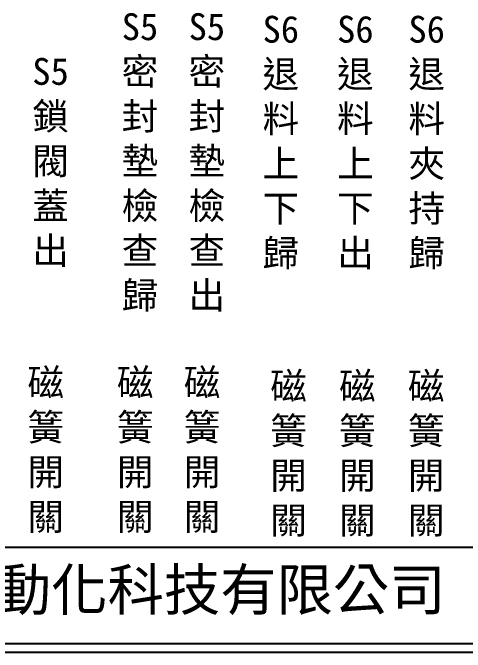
# Model space of a CAD drawing. Extents: x 325 to 612, y 3 to 207.
# Drawn here: x 391.1 to 456.8, y 3 to 95.8 of the extents above; entities that cross this region are included whole.
import ezdxf

# ---------------------------------------------------------------- set-up
doc = ezdxf.new("R2010")
doc.units = 0
doc.layers.add('圖框層', color=7, linetype='CONTINUOUS')
doc.layers.add('標尺寸層', color=3, linetype='CONTINUOUS')
doc.styles.add('CNS', font='romanc.shx', dxfattribs={"bigfont": 'chineset.shx'})
doc.styles.add('STSL', font='kaiu.ttf')

msp = doc.modelspace()

# ---------------------------------------------------------------- linework, layer by layer
at = {"layer": '圖框層', "color": 7}
for p, q in [((326.569, 18.25), (611.07, 18.25)), ((326.569, 4.25), (611.07, 4.25)), ((325.319, 3), (612.319, 3))]:
    msp.add_line(p, q, dxfattribs=at)

# ---------------------------------------------------------------- texts
at = {"layer": '圖框層', "color": 4, "style": 'STSL'}
msp.add_text('泓陞自動化科技有限公司', height=6, dxfattribs=at).set_placement((363.923, 9.076))
at = {"layer": '標尺寸層', "color": 7, "char_height": 3.9, "width": 4.96081, "attachment_point": 5, "style": 'CNS'}
for s, insert in [('{\\fDFKai-SB|b0|i0|c136|p65;S5密封墊檢查歸}', (409.548, 74.101)), ('{\\fDFKai-SB|b0|i0|c136|p65;S5密封墊檢查出}', (419.271, 74.101)), ('{\\fDFKai-SB|b0|i0|c136|p65;S6退料上下歸}', (430.013, 76.98)), ('{\\fDFKai-SB|b0|i0|c136|p65;S6退料上下出}', (440.848, 76.98)), ('{\\fDFKai-SB|b0|i0|c136|p65;S6退料夾持歸}', (451.215, 76.98)), ('{\\fDFKai-SB|b0|i0|c136|p65;S5鎖閥蓋出}', (396.555, 74.105)), ('{\\fDFKai-SB|b0|i0|c136|p65;磁簧開關}', (395.859, 32.205)), ('{\\fDFKai-SB|b0|i0|c136|p65;磁簧開關}', (408.853, 32.201)), ('{\\fDFKai-SB|b0|i0|c136|p65;磁簧開關}', (418.576, 32.201)), ('{\\fDFKai-SB|b0|i0|c136|p65;磁簧開關}', (431.136, 31.684)), ('{\\fDFKai-SB|b0|i0|c136|p65;磁簧開關}', (441.136, 31.684)), ('{\\fDFKai-SB|b0|i0|c136|p65;磁簧開關}', (451.136, 31.688))]:
    msp.add_mtext(s, dxfattribs=dict(at, insert=insert))

doc.saveas('drawing.dxf')
